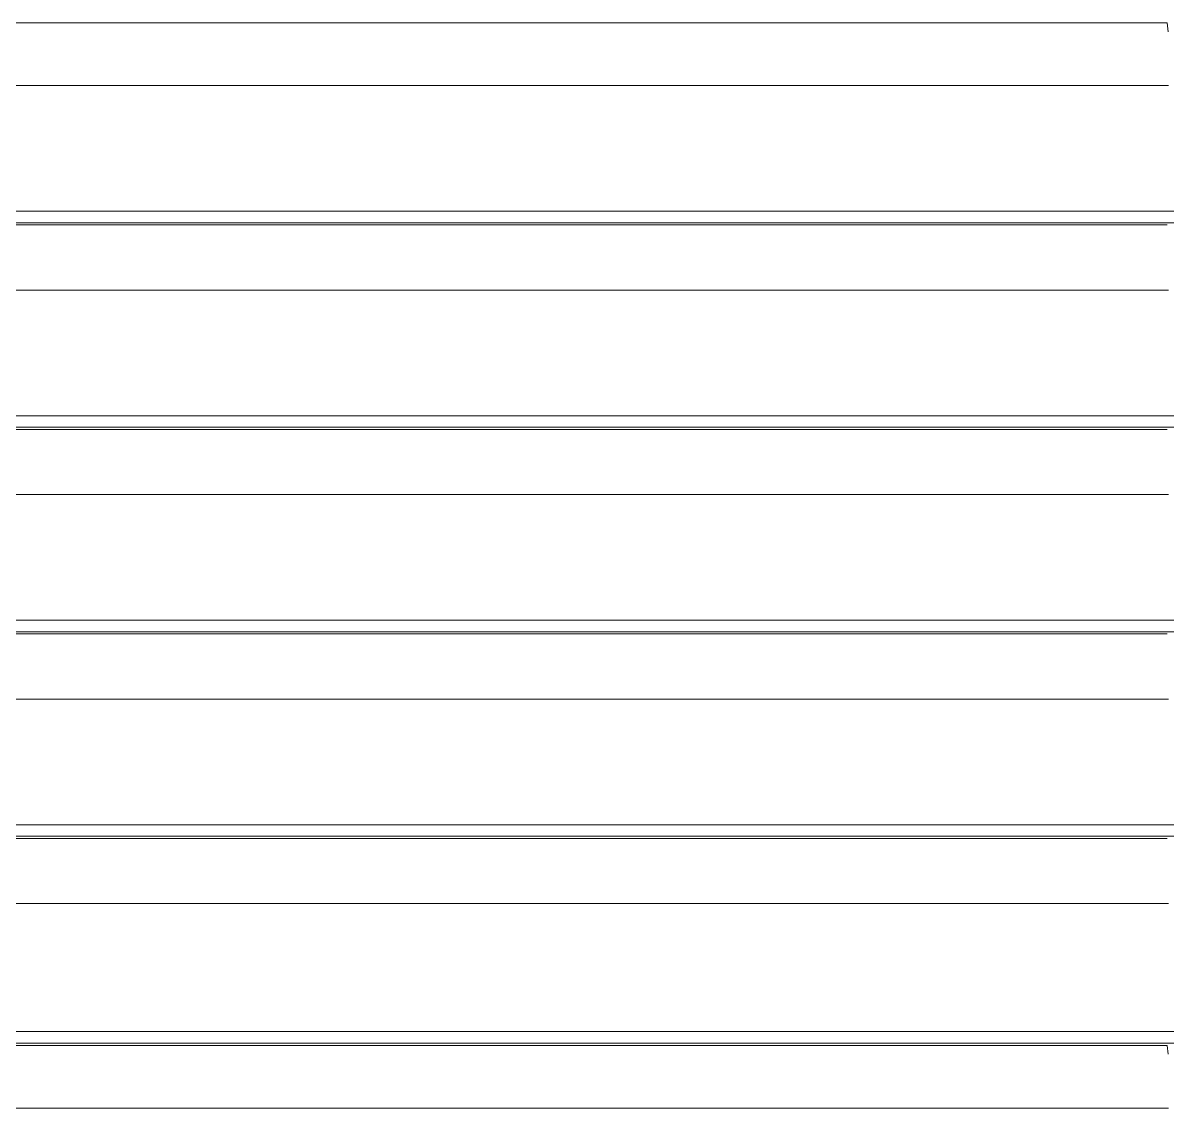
# Model space of a CAD drawing. Header units: millimetres. Extents: x 70151 to 230897, y 35202 to 113211.
# Drawn here: x 172502.3 to 172589.4, y 76316.9 to 76399.5 of the extents above; entities that cross this region are included whole.
import ezdxf

# ---------------------------------------------------------------- set-up
doc = ezdxf.new("R2010")
doc.units = ezdxf.units.MM
doc.header["$LTSCALE"] = 50
doc.layers.add('2-con', color=2, linetype='Continuous')
doc.layers.add('mark-B', color=2, linetype='Continuous', lineweight=20)

# ---------------------------------------------------------------- blocks, each defined once
blk = doc.blocks.new('무풍1way 일반')
at = {"layer": 'mark-B'}
for p, q in [((204.956, -99.253), (308.238, -99.253)), ((205.056, -104.024), (204.972, -103.351)), ((-370.922, -104.189), (370.922, -104.189)), ((371.108, -104.024), (205.056, -104.024)), ((370.922, -105.072), (-370.922, -105.072)), ((204.956, -114.817), (308.238, -114.817)), ((-368.136, -119.939), (368.136, -119.939)), ((368.323, -119.773), (205.054, -119.773)), ((368.136, -120.823), (-368.136, -120.823)), ((204.956, -130.381), (308.238, -130.381)), ((-365.384, -135.503), (365.384, -135.503)), ((365.57, -135.337), (205.054, -135.337)), ((365.384, -136.387), (-365.384, -136.387)), ((204.956, -145.945), (308.238, -145.945)), ((-362.631, -151.067), (362.631, -151.067)), ((362.818, -150.901), (205.054, -150.901)), ((362.631, -151.951), (-362.631, -151.951)), ((204.956, -161.509), (308.238, -161.509)), ((-359.878, -166.631), (359.878, -166.631)), ((360.065, -166.465), (205.054, -166.465)), ((359.878, -167.515), (-359.878, -167.515)), ((204.956, -177.073), (308.238, -177.073)), ((205.056, -181.844), (204.972, -181.171)), ((357.344, -181.844), (205.056, -181.844))]:
    blk.add_line(p, q, dxfattribs=at)
blk = doc.blocks.new('dpdjzjs')
at = {"layer": 'mark-B', "rotation": 180}
blk.add_blockref('무풍1way 일반', (172794.415, 96209.727), dxfattribs=at)

msp = doc.modelspace()

# ---------------------------------------------------------------- block references
at = {"layer": '2-con'}
msp.add_blockref('dpdjzjs', (0, -19992.043), dxfattribs=at)

doc.saveas('drawing.dxf')
